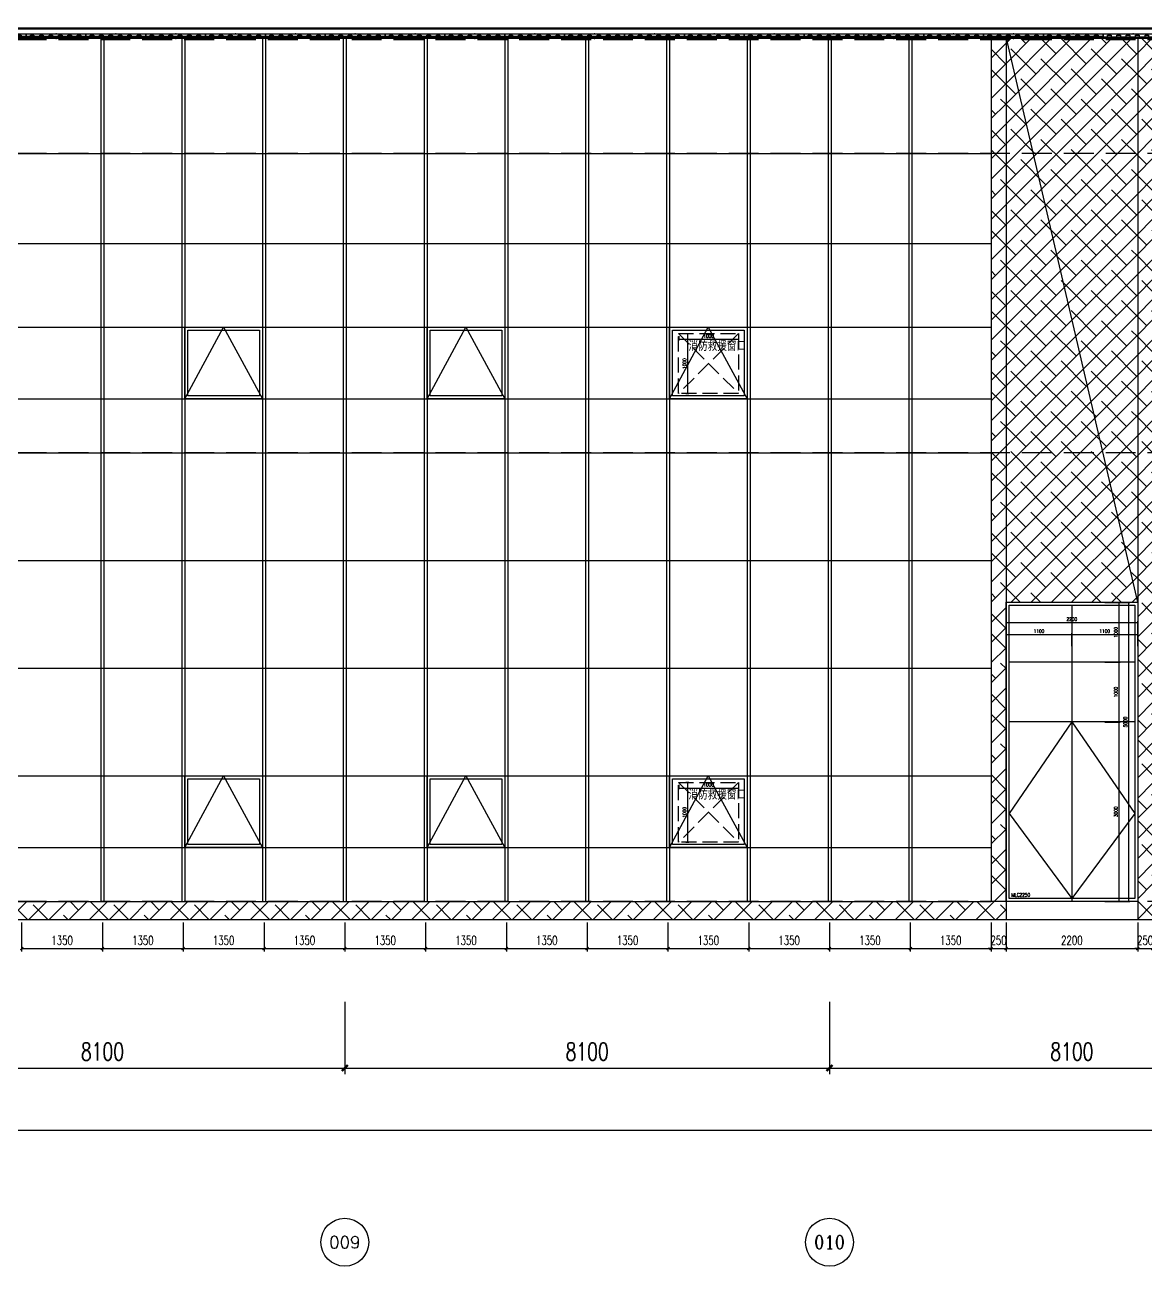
# Model space of a CAD drawing. Extents: x -2377130 to 293730, y -2 to 754590.
# Drawn here: x -2065404 to -2046682, y 511142 to 531890 of the extents above; entities that cross this region are included whole.
import ezdxf
from ezdxf.enums import TextEntityAlignment as Align

# ---------------------------------------------------------------- set-up
doc = ezdxf.new("R2010")
doc.units = 0
doc.header["$LTSCALE"] = 1000
doc.header["$MEASUREMENT"] = 0
for name, pattern in [('__DASH', [0.35, 0.25, -0.1]), ('DASH', [0.35, 0.25, -0.1]), ('DOTE', [2.42, 2, -0.2, 0.02, -0.2])]:
    doc.linetypes.add(name, pattern=pattern)
doc.layers.get('Defpoints').update_dxf_attribs({"color": 210})
for name, color, linetype in [('A-AXIS-D', 1, 'Continuous'), ('A-AXIS-DOTE', 14, 'DOTE'), ('A-AXIS-DP', 126, 'Continuous'), ('A-HATCH-2', 251, 'Continuous'), ('A-LIN-V', 9, 'Continuous'), ('A-SFCE', 30, 'Continuous'), ('A-WINDOW', 140, 'Continuous'), ('A-门窗表显示尺寸', 160, 'Continuous'), ('AS-WALL', 40, 'Continuous'), ('DIM-照明', 3, 'Continuous'), ('EQUIP-照明', 3, 'Continuous'), ('PUB_DIM', 3, 'Continuous'), ('PUB_TEXT', 7, 'Continuous'), ('建-文字', 7, 'Continuous')]:
    doc.layers.add(name, color=color, linetype=linetype)
doc.layers.add('A-WALL-HATCH', color=8, linetype='Continuous', lineweight=13)
doc.styles.add('_TCH_AXIS', font='COMPLEX', dxfattribs={"bigfont": 'GBCBIG'})
doc.styles.add('_TCH_DIM_T3', font='SIMPLEX', dxfattribs={"width": 0.705882, "bigfont": 'GBCBIG'})
doc.styles.add('_TEL_DIM', font='SIMPLEX', dxfattribs={"width": 0.8, "height": 3.5, "bigfont": 'HZTXT'})
doc.styles.add('A-DIM_T3', font='SIMPLEX', dxfattribs={"width": 0.705882, "bigfont": 'GBCBIG'})
doc.styles.add('A-STANDARD', font='SIMPLEX', dxfattribs={"bigfont": 'GBCBIG'})
doc.dimstyles.new('_TCH_ARCH&&100', dxfattribs={"dimtxt": 297.5, "dimasz": 100, "dimexe": 100, "dimexo": 100, "dimgap": 126.25, "dimtad": 1, "dimdec": 0, "dimzin": 0, "dimdsep": 46, "dimtxsty": '_TCH_DIM_T3', "dimblk": 'ARCHTICK', "dimcen": 0.09, "dimclrt": 7, "dimazin": 2, "dimtfac": 1, "dimtdec": 0, "dimtix": 1, "dimtmove": 2, "dimatfit": 3, "dimfxl": 0, "dimtolj": 1, "dimtzin": 0, "dimarcsym": 0})
doc.dimstyles.new('_TCH_ARCH&&20', dxfattribs={"dimtxt": 59.5, "dimasz": 20, "dimexe": 20, "dimexo": 20, "dimgap": 25.25, "dimtad": 1, "dimdec": 0, "dimzin": 0, "dimdsep": 46, "dimtxsty": '_TCH_DIM_T3', "dimblk": 'ARCHTICK', "dimcen": 0.09, "dimclrt": 7, "dimazin": 2, "dimtfac": 1, "dimtdec": 0, "dimtix": 1, "dimtmove": 2, "dimatfit": 3, "dimfxl": 0, "dimtolj": 1, "dimtzin": 0, "dimarcsym": 0})
doc.dimstyles.new('_TCH_ARCH&&50', dxfattribs={"dimtxt": 148.75, "dimasz": 50, "dimexe": 50, "dimexo": 50, "dimgap": 63.125, "dimtad": 1, "dimdec": 0, "dimzin": 0, "dimdsep": 46, "dimtxsty": '_TCH_DIM_T3', "dimblk": 'ARCHTICK', "dimcen": 0.09, "dimclrt": 7, "dimazin": 2, "dimtfac": 1, "dimtdec": 0, "dimtix": 1, "dimtmove": 2, "dimatfit": 3, "dimfxl": 0, "dimtolj": 1, "dimtzin": 0, "dimarcsym": 0})
doc.dimstyles.new('A-DIM&&20', dxfattribs={"dimtxt": 59.5, "dimasz": 20, "dimexe": 20, "dimexo": 20, "dimgap": 25.25, "dimtad": 1, "dimdec": 0, "dimzin": 0, "dimdsep": 46, "dimtxsty": 'A-DIM_T3', "dimblk": 'ARCHTICK', "dimcen": 0.09, "dimclrt": 7, "dimazin": 2, "dimtfac": 1, "dimtdec": 0, "dimtix": 1, "dimtmove": 2, "dimatfit": 3, "dimfxl": 0, "dimtolj": 1, "dimtzin": 0, "dimarcsym": 0})
pattern_1 = [(45, (0, 0), (-168.379802, 168.379802), []), (135, (0, 0), (-505.139407, 168.379802), [595.3125, -357.1875])]

# ---------------------------------------------------------------- blocks, each defined once
blk = doc.blocks.new('_ArchTick')
at = {"color": 0, "linetype": 'ByBlock', "const_width": 0.4}
blk.add_lwpolyline([(-0.5, -0.5), (0.5, 0.5)], dxfattribs=at)
blk = doc.blocks.new('*D612')
at = {"layer": 'A-门窗表显示尺寸', "color": 0, "lineweight": -2}
for p, q in [((-1984277, 521703), (-1984277, 521921)), ((-1984277, 521901), (-1982077, 521901)), ((-1982077, 521703), (-1982077, 521921))]:
    blk.add_line(p, q, dxfattribs=at)
at = {"layer": 'Defpoints', "color": 0}
for p in [(-1982077, 521901), (-1984277, 521683), (-1982077, 521683)]:
    blk.add_point(p, dxfattribs=at)
at = {"layer": 'A-门窗表显示尺寸', "color": 0, "lineweight": -2, "xscale": 20, "yscale": 20, "zscale": 20, "rotation": 180}
blk.add_blockref('_ArchTick', (-1984277, 521901), dxfattribs=at)
at = {"layer": 'A-门窗表显示尺寸', "color": 0, "lineweight": -2, "xscale": 20, "yscale": 20, "zscale": 20}
blk.add_blockref('_ArchTick', (-1982077, 521901), dxfattribs=at)
at = {"layer": 'A-门窗表显示尺寸', "color": 7, "insert": (-1983177, 521956), "char_height": 59.5, "attachment_point": 5, "style": 'A-DIM_T3'}
blk.add_mtext('\\A1;2200', dxfattribs=at)
blk = doc.blocks.new('*D613')
at = {"layer": 'A-门窗表显示尺寸', "color": 0, "lineweight": -2}
for p, q in [((-1982468, 522237), (-1982207, 522237)), ((-1982227, 517237), (-1982227, 522237)), ((-1982468, 517237), (-1982207, 517237))]:
    blk.add_line(p, q, dxfattribs=at)
at = {"layer": 'Defpoints', "color": 0}
for p in [(-1982488, 522237), (-1982227, 522237), (-1982488, 517237)]:
    blk.add_point(p, dxfattribs=at)
at = {"layer": 'A-门窗表显示尺寸', "color": 0, "lineweight": -2, "xscale": 20, "yscale": 20, "zscale": 20}
for p, rotation in [((-1982227, 522237), 90), ((-1982227, 517237), 270)]:
    blk.add_blockref('_ArchTick', p, dxfattribs=dict(at, rotation=rotation))
at = {"layer": 'A-门窗表显示尺寸', "color": 7, "insert": (-1982282, 520237), "char_height": 59.5, "attachment_point": 5, "rotation": 90, "style": 'A-DIM_T3'}
blk.add_mtext('\\A1;5000', dxfattribs=at)
blk = doc.blocks.new('*D614')
at = {"layer": 'A-门窗表显示尺寸', "color": 0, "lineweight": -2}
for p, q in [((-1982628, 522237), (-1982367, 522237)), ((-1982387, 521237), (-1982387, 522237)), ((-1982628, 521237), (-1982367, 521237))]:
    blk.add_line(p, q, dxfattribs=at)
at = {"layer": 'Defpoints', "color": 0}
for p in [(-1982648, 522237), (-1982387, 522237), (-1982648, 521237)]:
    blk.add_point(p, dxfattribs=at)
at = {"layer": 'A-门窗表显示尺寸', "color": 0, "lineweight": -2, "xscale": 20, "yscale": 20, "zscale": 20}
for p, rotation in [((-1982387, 522237), 90), ((-1982387, 521237), 270)]:
    blk.add_blockref('_ArchTick', p, dxfattribs=dict(at, rotation=rotation))
at = {"layer": 'A-门窗表显示尺寸', "color": 7, "insert": (-1982442, 521737), "char_height": 59.5, "attachment_point": 5, "rotation": 90, "style": 'A-DIM_T3'}
blk.add_mtext('\\A1;1000', dxfattribs=at)
blk = doc.blocks.new('*D615')
at = {"layer": 'A-门窗表显示尺寸', "color": 0, "lineweight": -2}
for p, q in [((-1982628, 521237), (-1982367, 521237)), ((-1982387, 520237), (-1982387, 521237)), ((-1982628, 520237), (-1982367, 520237))]:
    blk.add_line(p, q, dxfattribs=at)
at = {"layer": 'Defpoints', "color": 0}
for p in [(-1982648, 521237), (-1982387, 521237), (-1982648, 520237)]:
    blk.add_point(p, dxfattribs=at)
at = {"layer": 'A-门窗表显示尺寸', "color": 0, "lineweight": -2, "xscale": 20, "yscale": 20, "zscale": 20}
for p, rotation in [((-1982387, 521237), 90), ((-1982387, 520237), 270)]:
    blk.add_blockref('_ArchTick', p, dxfattribs=dict(at, rotation=rotation))
at = {"layer": 'A-门窗表显示尺寸', "color": 7, "insert": (-1982442, 520737), "char_height": 59.5, "attachment_point": 5, "rotation": 90, "style": 'A-DIM_T3'}
blk.add_mtext('\\A1;1000', dxfattribs=at)
blk = doc.blocks.new('*D616')
at = {"layer": 'A-门窗表显示尺寸', "color": 0, "lineweight": -2}
for p, q in [((-1982628, 520237), (-1982367, 520237)), ((-1982387, 517237), (-1982387, 520237)), ((-1982628, 517237), (-1982367, 517237))]:
    blk.add_line(p, q, dxfattribs=at)
at = {"layer": 'Defpoints', "color": 0}
for p in [(-1982648, 520237), (-1982387, 520237), (-1982648, 517237)]:
    blk.add_point(p, dxfattribs=at)
at = {"layer": 'A-门窗表显示尺寸', "color": 0, "lineweight": -2, "xscale": 20, "yscale": 20, "zscale": 20}
for p, rotation in [((-1982387, 520237), 90), ((-1982387, 517237), 270)]:
    blk.add_blockref('_ArchTick', p, dxfattribs=dict(at, rotation=rotation))
at = {"layer": 'A-门窗表显示尺寸', "color": 7, "insert": (-1982442, 518737), "char_height": 59.5, "attachment_point": 5, "rotation": 90, "style": 'A-DIM_T3'}
blk.add_mtext('\\A1;3000', dxfattribs=at)
blk = doc.blocks.new('*D617')
at = {"layer": 'A-门窗表显示尺寸', "color": 0, "lineweight": -2}
for p, q in [((-1983177, 521503), (-1983177, 521720)), ((-1983177, 521700), (-1982077, 521700)), ((-1982077, 521503), (-1982077, 521720))]:
    blk.add_line(p, q, dxfattribs=at)
at = {"layer": 'Defpoints', "color": 0}
for p in [(-1982077, 521700), (-1983177, 521483), (-1982077, 521483)]:
    blk.add_point(p, dxfattribs=at)
at = {"layer": 'A-门窗表显示尺寸', "color": 0, "lineweight": -2, "xscale": 20, "yscale": 20, "zscale": 20, "rotation": 180}
blk.add_blockref('_ArchTick', (-1983177, 521700), dxfattribs=at)
at = {"layer": 'A-门窗表显示尺寸', "color": 0, "lineweight": -2, "xscale": 20, "yscale": 20, "zscale": 20}
blk.add_blockref('_ArchTick', (-1982077, 521700), dxfattribs=at)
at = {"layer": 'A-门窗表显示尺寸', "color": 7, "insert": (-1982627, 521755), "char_height": 59.5, "attachment_point": 5, "style": 'A-DIM_T3'}
blk.add_mtext('\\A1;1100', dxfattribs=at)
blk = doc.blocks.new('*D611')
at = {"layer": 'A-门窗表显示尺寸', "color": 0, "lineweight": -2}
for p, q in [((-1984277, 521503), (-1984277, 521720)), ((-1984277, 521700), (-1983177, 521700)), ((-1983177, 521503), (-1983177, 521720))]:
    blk.add_line(p, q, dxfattribs=at)
at = {"layer": 'Defpoints', "color": 0}
for p in [(-1983177, 521700), (-1984277, 521483), (-1983177, 521483)]:
    blk.add_point(p, dxfattribs=at)
at = {"layer": 'A-门窗表显示尺寸', "color": 0, "lineweight": -2, "xscale": 20, "yscale": 20, "zscale": 20, "rotation": 180}
blk.add_blockref('_ArchTick', (-1984277, 521700), dxfattribs=at)
at = {"layer": 'A-门窗表显示尺寸', "color": 0, "lineweight": -2, "xscale": 20, "yscale": 20, "zscale": 20}
blk.add_blockref('_ArchTick', (-1983177, 521700), dxfattribs=at)
at = {"layer": 'A-门窗表显示尺寸', "color": 7, "insert": (-1983727, 521755), "char_height": 59.5, "attachment_point": 5, "style": 'A-DIM_T3'}
blk.add_mtext('\\A1;1100', dxfattribs=at)
blk = doc.blocks.new('34543')
at = {"layer": 'A-WINDOW', "color": 8}
for p, q in [((-2029402, 531687), (-2029402, 517237)), ((-2029352, 531687), (-2029352, 517237))]:
    blk.add_line(p, q, dxfattribs=at)
blk = doc.blocks.new('w42343')
at = {"layer": 'A-WINDOW', "color": 8}
blk.add_lwpolyline([(-2124382, 518137), (-2123732, 519337), (-2123082, 518137)], dxfattribs=at)
for points in [[(-2124382, 519337), (-2123082, 519337), (-2123082, 518137), (-2124382, 518137)], [(-2124332, 519287), (-2123132, 519287), (-2123132, 518187), (-2124332, 518187)]]:
    blk.add_lwpolyline(points, close=True, dxfattribs=at)
blk = doc.blocks.new('*D596')
at = {"layer": 'Defpoints', "color": 0}
for p in [(74222, -10680), (75222, -10680), (75222, -10754)]:
    blk.add_point(p, dxfattribs=at)
at = {"layer": 'PUB_DIM', "color": 0, "lineweight": -2}
for p, q in [((74222, -10700), (74222, -10774)), ((74222, -10754), (75222, -10754)), ((75222, -10700), (75222, -10774))]:
    blk.add_line(p, q, dxfattribs=at)
at = {"layer": 'PUB_DIM', "color": 0, "lineweight": -2, "xscale": 20, "yscale": 20, "zscale": 20, "rotation": 180}
blk.add_blockref('_ArchTick', (74222, -10754), dxfattribs=at)
at = {"layer": 'PUB_DIM', "color": 0, "lineweight": -2, "xscale": 20, "yscale": 20, "zscale": 20}
blk.add_blockref('_ArchTick', (75222, -10754), dxfattribs=at)
at = {"layer": 'PUB_DIM', "color": 7, "insert": (74722, -10699), "char_height": 59.5, "attachment_point": 5, "style": '_TCH_DIM_T3'}
blk.add_mtext('\\A1;1000', dxfattribs=at)
blk = doc.blocks.new('*D597')
at = {"layer": 'Defpoints', "color": 0}
for p in [(74323, -10659), (74374, -10659), (74323, -11659)]:
    blk.add_point(p, dxfattribs=at)
at = {"layer": 'PUB_DIM', "color": 0, "lineweight": -2}
for p, q in [((74343, -10659), (74394, -10659)), ((74374, -11659), (74374, -10659)), ((74343, -11659), (74394, -11659))]:
    blk.add_line(p, q, dxfattribs=at)
at = {"layer": 'PUB_DIM', "color": 0, "lineweight": -2, "xscale": 20, "yscale": 20, "zscale": 20}
for p, rotation in [((74374, -10659), 90), ((74374, -11659), 270)]:
    blk.add_blockref('_ArchTick', p, dxfattribs=dict(at, rotation=rotation))
at = {"layer": 'PUB_DIM', "color": 7, "insert": (74319, -11159), "char_height": 59.5, "attachment_point": 5, "rotation": 90, "style": '_TCH_DIM_T3'}
blk.add_mtext('\\A1;1000', dxfattribs=at)
blk = doc.blocks.new('*D586')
at = {"layer": 'A-AXIS-DP', "color": 0, "lineweight": -2}
for p, q in [((-2046807, 516887), (-2046807, 516400)), ((-2046557, 516887), (-2046557, 516400)), ((-2046807, 516450), (-2046857, 516450)), ((-2046807, 516450), (-2046557, 516450)), ((-2046557, 516450), (-2046507, 516450))]:
    blk.add_line(p, q, dxfattribs=at)
at = {"layer": 'Defpoints', "color": 0}
for p in [(-2046807, 516937), (-2046557, 516937), (-2046557, 516450)]:
    blk.add_point(p, dxfattribs=at)
at = {"layer": 'A-AXIS-DP', "color": 0, "lineweight": -2, "xscale": 50, "yscale": 50, "zscale": 50}
blk.add_blockref('_ArchTick', (-2046807, 516450), dxfattribs=at)
at = {"layer": 'A-AXIS-DP', "color": 0, "lineweight": -2, "xscale": 50, "yscale": 50, "zscale": 50, "rotation": 180}
blk.add_blockref('_ArchTick', (-2046557, 516450), dxfattribs=at)
at = {"layer": 'A-AXIS-DP', "color": 7, "insert": (-2046682, 516587), "char_height": 148.8, "attachment_point": 5, "style": '_TCH_DIM_T3'}
blk.add_mtext('\\A1;250', dxfattribs=at)
blk = doc.blocks.new('*D585')
at = {"layer": 'A-AXIS-DP', "color": 0, "lineweight": -2}
for p, q in [((-2049007, 516887), (-2049007, 516400)), ((-2046807, 516887), (-2046807, 516400)), ((-2049007, 516450), (-2046807, 516450))]:
    blk.add_line(p, q, dxfattribs=at)
at = {"layer": 'Defpoints', "color": 0}
for p in [(-2049007, 516937), (-2046807, 516937), (-2046807, 516450)]:
    blk.add_point(p, dxfattribs=at)
at = {"layer": 'A-AXIS-DP', "color": 0, "lineweight": -2, "xscale": 50, "yscale": 50, "zscale": 50, "rotation": 180}
blk.add_blockref('_ArchTick', (-2049007, 516450), dxfattribs=at)
at = {"layer": 'A-AXIS-DP', "color": 0, "lineweight": -2, "xscale": 50, "yscale": 50, "zscale": 50}
blk.add_blockref('_ArchTick', (-2046807, 516450), dxfattribs=at)
at = {"layer": 'A-AXIS-DP', "color": 7, "insert": (-2047907, 516587), "char_height": 148.8, "attachment_point": 5, "style": '_TCH_DIM_T3'}
blk.add_mtext('\\A1;2200', dxfattribs=at)
blk = doc.blocks.new('*D584')
at = {"layer": 'A-AXIS-DP', "color": 0, "lineweight": -2}
for p, q in [((-2049257, 516887), (-2049257, 516400)), ((-2049007, 516887), (-2049007, 516400)), ((-2049257, 516450), (-2049307, 516450)), ((-2049257, 516450), (-2049007, 516450)), ((-2049007, 516450), (-2048957, 516450))]:
    blk.add_line(p, q, dxfattribs=at)
at = {"layer": 'Defpoints', "color": 0}
for p in [(-2049257, 516937), (-2049007, 516937), (-2049007, 516450)]:
    blk.add_point(p, dxfattribs=at)
at = {"layer": 'A-AXIS-DP', "color": 0, "lineweight": -2, "xscale": 50, "yscale": 50, "zscale": 50}
blk.add_blockref('_ArchTick', (-2049257, 516450), dxfattribs=at)
at = {"layer": 'A-AXIS-DP', "color": 0, "lineweight": -2, "xscale": 50, "yscale": 50, "zscale": 50, "rotation": 180}
blk.add_blockref('_ArchTick', (-2049007, 516450), dxfattribs=at)
at = {"layer": 'A-AXIS-DP', "color": 7, "insert": (-2049132, 516587), "char_height": 148.8, "attachment_point": 5, "style": '_TCH_DIM_T3'}
blk.add_mtext('\\A1;250', dxfattribs=at)
blk = doc.blocks.new('*D583')
at = {"layer": 'A-AXIS-DP', "color": 0, "lineweight": -2}
for p, q in [((-2050607, 516887), (-2050607, 516400)), ((-2049257, 516887), (-2049257, 516400)), ((-2050607, 516450), (-2049257, 516450))]:
    blk.add_line(p, q, dxfattribs=at)
at = {"layer": 'Defpoints', "color": 0}
for p in [(-2050607, 516937), (-2049257, 516937), (-2049257, 516450)]:
    blk.add_point(p, dxfattribs=at)
at = {"layer": 'A-AXIS-DP', "color": 0, "lineweight": -2, "xscale": 50, "yscale": 50, "zscale": 50, "rotation": 180}
blk.add_blockref('_ArchTick', (-2050607, 516450), dxfattribs=at)
at = {"layer": 'A-AXIS-DP', "color": 0, "lineweight": -2, "xscale": 50, "yscale": 50, "zscale": 50}
blk.add_blockref('_ArchTick', (-2049257, 516450), dxfattribs=at)
at = {"layer": 'A-AXIS-DP', "color": 7, "insert": (-2049932, 516587), "char_height": 148.8, "attachment_point": 5, "style": '_TCH_DIM_T3'}
blk.add_mtext('\\A1;1350', dxfattribs=at)
blk = doc.blocks.new('*D582')
at = {"layer": 'A-AXIS-DP', "color": 0, "lineweight": -2}
for p, q in [((-2051957, 516887), (-2051957, 516400)), ((-2050607, 516887), (-2050607, 516400)), ((-2051957, 516450), (-2050607, 516450))]:
    blk.add_line(p, q, dxfattribs=at)
at = {"layer": 'Defpoints', "color": 0}
for p in [(-2051957, 516937), (-2050607, 516937), (-2050607, 516450)]:
    blk.add_point(p, dxfattribs=at)
at = {"layer": 'A-AXIS-DP', "color": 0, "lineweight": -2, "xscale": 50, "yscale": 50, "zscale": 50, "rotation": 180}
blk.add_blockref('_ArchTick', (-2051957, 516450), dxfattribs=at)
at = {"layer": 'A-AXIS-DP', "color": 0, "lineweight": -2, "xscale": 50, "yscale": 50, "zscale": 50}
blk.add_blockref('_ArchTick', (-2050607, 516450), dxfattribs=at)
at = {"layer": 'A-AXIS-DP', "color": 7, "insert": (-2051282, 516587), "char_height": 148.8, "attachment_point": 5, "style": '_TCH_DIM_T3'}
blk.add_mtext('\\A1;1350', dxfattribs=at)
blk = doc.blocks.new('*D581')
at = {"layer": 'A-AXIS-DP', "color": 0, "lineweight": -2}
for p, q in [((-2053307, 516887), (-2053307, 516400)), ((-2051957, 516887), (-2051957, 516400)), ((-2053307, 516450), (-2051957, 516450))]:
    blk.add_line(p, q, dxfattribs=at)
at = {"layer": 'Defpoints', "color": 0}
for p in [(-2053307, 516937), (-2051957, 516937), (-2051957, 516450)]:
    blk.add_point(p, dxfattribs=at)
at = {"layer": 'A-AXIS-DP', "color": 0, "lineweight": -2, "xscale": 50, "yscale": 50, "zscale": 50, "rotation": 180}
blk.add_blockref('_ArchTick', (-2053307, 516450), dxfattribs=at)
at = {"layer": 'A-AXIS-DP', "color": 0, "lineweight": -2, "xscale": 50, "yscale": 50, "zscale": 50}
blk.add_blockref('_ArchTick', (-2051957, 516450), dxfattribs=at)
at = {"layer": 'A-AXIS-DP', "color": 7, "insert": (-2052632, 516587), "char_height": 148.8, "attachment_point": 5, "style": '_TCH_DIM_T3'}
blk.add_mtext('\\A1;1350', dxfattribs=at)
blk = doc.blocks.new('*D580')
at = {"layer": 'A-AXIS-DP', "color": 0, "lineweight": -2}
for p, q in [((-2054657, 516887), (-2054657, 516400)), ((-2053307, 516887), (-2053307, 516400)), ((-2054657, 516450), (-2053307, 516450))]:
    blk.add_line(p, q, dxfattribs=at)
at = {"layer": 'Defpoints', "color": 0}
for p in [(-2054657, 516937), (-2053307, 516937), (-2053307, 516450)]:
    blk.add_point(p, dxfattribs=at)
at = {"layer": 'A-AXIS-DP', "color": 0, "lineweight": -2, "xscale": 50, "yscale": 50, "zscale": 50, "rotation": 180}
blk.add_blockref('_ArchTick', (-2054657, 516450), dxfattribs=at)
at = {"layer": 'A-AXIS-DP', "color": 0, "lineweight": -2, "xscale": 50, "yscale": 50, "zscale": 50}
blk.add_blockref('_ArchTick', (-2053307, 516450), dxfattribs=at)
at = {"layer": 'A-AXIS-DP', "color": 7, "insert": (-2053982, 516587), "char_height": 148.8, "attachment_point": 5, "style": '_TCH_DIM_T3'}
blk.add_mtext('\\A1;1350', dxfattribs=at)
blk = doc.blocks.new('*D579')
at = {"layer": 'A-AXIS-DP', "color": 0, "lineweight": -2}
for p, q in [((-2056007, 516887), (-2056007, 516400)), ((-2054657, 516887), (-2054657, 516400)), ((-2056007, 516450), (-2054657, 516450))]:
    blk.add_line(p, q, dxfattribs=at)
at = {"layer": 'Defpoints', "color": 0}
for p in [(-2056007, 516937), (-2054657, 516937), (-2054657, 516450)]:
    blk.add_point(p, dxfattribs=at)
at = {"layer": 'A-AXIS-DP', "color": 0, "lineweight": -2, "xscale": 50, "yscale": 50, "zscale": 50, "rotation": 180}
blk.add_blockref('_ArchTick', (-2056007, 516450), dxfattribs=at)
at = {"layer": 'A-AXIS-DP', "color": 0, "lineweight": -2, "xscale": 50, "yscale": 50, "zscale": 50}
blk.add_blockref('_ArchTick', (-2054657, 516450), dxfattribs=at)
at = {"layer": 'A-AXIS-DP', "color": 7, "insert": (-2055332, 516587), "char_height": 148.8, "attachment_point": 5, "style": '_TCH_DIM_T3'}
blk.add_mtext('\\A1;1350', dxfattribs=at)
blk = doc.blocks.new('*D578')
at = {"layer": 'A-AXIS-DP', "color": 0, "lineweight": -2}
for p, q in [((-2057357, 516887), (-2057357, 516400)), ((-2056007, 516887), (-2056007, 516400)), ((-2057357, 516450), (-2056007, 516450))]:
    blk.add_line(p, q, dxfattribs=at)
at = {"layer": 'Defpoints', "color": 0}
for p in [(-2057357, 516937), (-2056007, 516937), (-2056007, 516450)]:
    blk.add_point(p, dxfattribs=at)
at = {"layer": 'A-AXIS-DP', "color": 0, "lineweight": -2, "xscale": 50, "yscale": 50, "zscale": 50, "rotation": 180}
blk.add_blockref('_ArchTick', (-2057357, 516450), dxfattribs=at)
at = {"layer": 'A-AXIS-DP', "color": 0, "lineweight": -2, "xscale": 50, "yscale": 50, "zscale": 50}
blk.add_blockref('_ArchTick', (-2056007, 516450), dxfattribs=at)
at = {"layer": 'A-AXIS-DP', "color": 7, "insert": (-2056682, 516587), "char_height": 148.8, "attachment_point": 5, "style": '_TCH_DIM_T3'}
blk.add_mtext('\\A1;1350', dxfattribs=at)
blk = doc.blocks.new('*D577')
at = {"layer": 'A-AXIS-DP', "color": 0, "lineweight": -2}
for p, q in [((-2058707, 516887), (-2058707, 516400)), ((-2057357, 516887), (-2057357, 516400)), ((-2058707, 516450), (-2057357, 516450))]:
    blk.add_line(p, q, dxfattribs=at)
at = {"layer": 'Defpoints', "color": 0}
for p in [(-2058707, 516937), (-2057357, 516937), (-2057357, 516450)]:
    blk.add_point(p, dxfattribs=at)
at = {"layer": 'A-AXIS-DP', "color": 0, "lineweight": -2, "xscale": 50, "yscale": 50, "zscale": 50, "rotation": 180}
blk.add_blockref('_ArchTick', (-2058707, 516450), dxfattribs=at)
at = {"layer": 'A-AXIS-DP', "color": 0, "lineweight": -2, "xscale": 50, "yscale": 50, "zscale": 50}
blk.add_blockref('_ArchTick', (-2057357, 516450), dxfattribs=at)
at = {"layer": 'A-AXIS-DP', "color": 7, "insert": (-2058032, 516587), "char_height": 148.8, "attachment_point": 5, "style": '_TCH_DIM_T3'}
blk.add_mtext('\\A1;1350', dxfattribs=at)
blk = doc.blocks.new('*D576')
at = {"layer": 'A-AXIS-DP', "color": 0, "lineweight": -2}
for p, q in [((-2060057, 516887), (-2060057, 516400)), ((-2058707, 516887), (-2058707, 516400)), ((-2060057, 516450), (-2058707, 516450))]:
    blk.add_line(p, q, dxfattribs=at)
at = {"layer": 'Defpoints', "color": 0}
for p in [(-2060057, 516937), (-2058707, 516937), (-2058707, 516450)]:
    blk.add_point(p, dxfattribs=at)
at = {"layer": 'A-AXIS-DP', "color": 0, "lineweight": -2, "xscale": 50, "yscale": 50, "zscale": 50, "rotation": 180}
blk.add_blockref('_ArchTick', (-2060057, 516450), dxfattribs=at)
at = {"layer": 'A-AXIS-DP', "color": 0, "lineweight": -2, "xscale": 50, "yscale": 50, "zscale": 50}
blk.add_blockref('_ArchTick', (-2058707, 516450), dxfattribs=at)
at = {"layer": 'A-AXIS-DP', "color": 7, "insert": (-2059382, 516587), "char_height": 148.8, "attachment_point": 5, "style": '_TCH_DIM_T3'}
blk.add_mtext('\\A1;1350', dxfattribs=at)
blk = doc.blocks.new('*D575')
at = {"layer": 'A-AXIS-DP', "color": 0, "lineweight": -2}
for p, q in [((-2061407, 516887), (-2061407, 516400)), ((-2060057, 516887), (-2060057, 516400)), ((-2061407, 516450), (-2060057, 516450))]:
    blk.add_line(p, q, dxfattribs=at)
at = {"layer": 'Defpoints', "color": 0}
for p in [(-2061407, 516937), (-2060057, 516937), (-2060057, 516450)]:
    blk.add_point(p, dxfattribs=at)
at = {"layer": 'A-AXIS-DP', "color": 0, "lineweight": -2, "xscale": 50, "yscale": 50, "zscale": 50, "rotation": 180}
blk.add_blockref('_ArchTick', (-2061407, 516450), dxfattribs=at)
at = {"layer": 'A-AXIS-DP', "color": 0, "lineweight": -2, "xscale": 50, "yscale": 50, "zscale": 50}
blk.add_blockref('_ArchTick', (-2060057, 516450), dxfattribs=at)
at = {"layer": 'A-AXIS-DP', "color": 7, "insert": (-2060732, 516587), "char_height": 148.8, "attachment_point": 5, "style": '_TCH_DIM_T3'}
blk.add_mtext('\\A1;1350', dxfattribs=at)
blk = doc.blocks.new('*D574')
at = {"layer": 'A-AXIS-DP', "color": 0, "lineweight": -2}
for p, q in [((-2062757, 516887), (-2062757, 516400)), ((-2061407, 516887), (-2061407, 516400)), ((-2062757, 516450), (-2061407, 516450))]:
    blk.add_line(p, q, dxfattribs=at)
at = {"layer": 'Defpoints', "color": 0}
for p in [(-2062757, 516937), (-2061407, 516937), (-2061407, 516450)]:
    blk.add_point(p, dxfattribs=at)
at = {"layer": 'A-AXIS-DP', "color": 0, "lineweight": -2, "xscale": 50, "yscale": 50, "zscale": 50, "rotation": 180}
blk.add_blockref('_ArchTick', (-2062757, 516450), dxfattribs=at)
at = {"layer": 'A-AXIS-DP', "color": 0, "lineweight": -2, "xscale": 50, "yscale": 50, "zscale": 50}
blk.add_blockref('_ArchTick', (-2061407, 516450), dxfattribs=at)
at = {"layer": 'A-AXIS-DP', "color": 7, "insert": (-2062082, 516587), "char_height": 148.8, "attachment_point": 5, "style": '_TCH_DIM_T3'}
blk.add_mtext('\\A1;1350', dxfattribs=at)
blk = doc.blocks.new('*D573')
at = {"layer": 'A-AXIS-DP', "color": 0, "lineweight": -2}
for p, q in [((-2064107, 516887), (-2064107, 516400)), ((-2062757, 516887), (-2062757, 516400)), ((-2064107, 516450), (-2062757, 516450))]:
    blk.add_line(p, q, dxfattribs=at)
at = {"layer": 'Defpoints', "color": 0}
for p in [(-2064107, 516937), (-2062757, 516937), (-2062757, 516450)]:
    blk.add_point(p, dxfattribs=at)
at = {"layer": 'A-AXIS-DP', "color": 0, "lineweight": -2, "xscale": 50, "yscale": 50, "zscale": 50, "rotation": 180}
blk.add_blockref('_ArchTick', (-2064107, 516450), dxfattribs=at)
at = {"layer": 'A-AXIS-DP', "color": 0, "lineweight": -2, "xscale": 50, "yscale": 50, "zscale": 50}
blk.add_blockref('_ArchTick', (-2062757, 516450), dxfattribs=at)
at = {"layer": 'A-AXIS-DP', "color": 7, "insert": (-2063432, 516587), "char_height": 148.8, "attachment_point": 5, "style": '_TCH_DIM_T3'}
blk.add_mtext('\\A1;1350', dxfattribs=at)
blk = doc.blocks.new('*D572')
at = {"layer": 'A-AXIS-DP', "color": 0, "lineweight": -2}
for p, q in [((-2065457, 516887), (-2065457, 516400)), ((-2064107, 516887), (-2064107, 516400)), ((-2065457, 516450), (-2064107, 516450))]:
    blk.add_line(p, q, dxfattribs=at)
at = {"layer": 'Defpoints', "color": 0}
for p in [(-2065457, 516937), (-2064107, 516937), (-2064107, 516450)]:
    blk.add_point(p, dxfattribs=at)
at = {"layer": 'A-AXIS-DP', "color": 0, "lineweight": -2, "xscale": 50, "yscale": 50, "zscale": 50, "rotation": 180}
blk.add_blockref('_ArchTick', (-2065457, 516450), dxfattribs=at)
at = {"layer": 'A-AXIS-DP', "color": 0, "lineweight": -2, "xscale": 50, "yscale": 50, "zscale": 50}
blk.add_blockref('_ArchTick', (-2064107, 516450), dxfattribs=at)
at = {"layer": 'A-AXIS-DP', "color": 7, "insert": (-2064782, 516587), "char_height": 148.8, "attachment_point": 5, "style": '_TCH_DIM_T3'}
blk.add_mtext('\\A1;1350', dxfattribs=at)
blk = doc.blocks.new('*D459')
at = {"layer": 'A-AXIS-D', "color": 0, "lineweight": -2}
for p, q in [((-2068157, 515560), (-2068157, 514353)), ((-2060057, 515560), (-2060057, 514353)), ((-2068157, 514453), (-2060057, 514453))]:
    blk.add_line(p, q, dxfattribs=at)
at = {"layer": 'Defpoints', "color": 0}
for p in [(-2068157, 515660), (-2060057, 515660), (-2060057, 514453)]:
    blk.add_point(p, dxfattribs=at)
at = {"layer": 'A-AXIS-D', "color": 0, "lineweight": -2, "xscale": 100, "yscale": 100, "zscale": 100, "rotation": 180}
blk.add_blockref('_ArchTick', (-2068157, 514453), dxfattribs=at)
at = {"layer": 'A-AXIS-D', "color": 0, "lineweight": -2, "xscale": 100, "yscale": 100, "zscale": 100}
blk.add_blockref('_ArchTick', (-2060057, 514453), dxfattribs=at)
at = {"layer": 'A-AXIS-D', "color": 7, "insert": (-2064107, 514728), "char_height": 297.5, "attachment_point": 5, "style": '_TCH_DIM_T3'}
blk.add_mtext('\\A1;8100', dxfattribs=at)
blk = doc.blocks.new('*D458')
at = {"layer": 'A-AXIS-D', "color": 0, "lineweight": -2}
for p, q in [((-2060057, 515560), (-2060057, 514353)), ((-2051957, 515560), (-2051957, 514353)), ((-2060057, 514453), (-2051957, 514453))]:
    blk.add_line(p, q, dxfattribs=at)
at = {"layer": 'Defpoints', "color": 0}
for p in [(-2060057, 515660), (-2051957, 515660), (-2051957, 514453)]:
    blk.add_point(p, dxfattribs=at)
at = {"layer": 'A-AXIS-D', "color": 0, "lineweight": -2, "xscale": 100, "yscale": 100, "zscale": 100, "rotation": 180}
blk.add_blockref('_ArchTick', (-2060057, 514453), dxfattribs=at)
at = {"layer": 'A-AXIS-D', "color": 0, "lineweight": -2, "xscale": 100, "yscale": 100, "zscale": 100}
blk.add_blockref('_ArchTick', (-2051957, 514453), dxfattribs=at)
at = {"layer": 'A-AXIS-D', "color": 7, "insert": (-2056007, 514728), "char_height": 297.5, "attachment_point": 5, "style": '_TCH_DIM_T3'}
blk.add_mtext('\\A1;8100', dxfattribs=at)
blk = doc.blocks.new('*D457')
at = {"layer": 'A-AXIS-D', "color": 0, "lineweight": -2}
for p, q in [((-2051957, 515560), (-2051957, 514353)), ((-2043857, 515560), (-2043857, 514353)), ((-2051957, 514453), (-2043857, 514453))]:
    blk.add_line(p, q, dxfattribs=at)
at = {"layer": 'Defpoints', "color": 0}
for p in [(-2051957, 515660), (-2043857, 515660), (-2043857, 514453)]:
    blk.add_point(p, dxfattribs=at)
at = {"layer": 'A-AXIS-D', "color": 0, "lineweight": -2, "xscale": 100, "yscale": 100, "zscale": 100, "rotation": 180}
blk.add_blockref('_ArchTick', (-2051957, 514453), dxfattribs=at)
at = {"layer": 'A-AXIS-D', "color": 0, "lineweight": -2, "xscale": 100, "yscale": 100, "zscale": 100}
blk.add_blockref('_ArchTick', (-2043857, 514453), dxfattribs=at)
at = {"layer": 'A-AXIS-D', "color": 7, "insert": (-2047907, 514728), "char_height": 297.5, "attachment_point": 5, "style": '_TCH_DIM_T3'}
blk.add_mtext('\\A1;8100', dxfattribs=at)
blk = doc.blocks.new('*D414')
at = {"layer": 'A-AXIS-D', "color": 0, "lineweight": -2}
for p, q in [((-2126457, 515146), (-2126457, 513313)), ((-2035057, 515146), (-2035057, 513313)), ((-2126457, 513413), (-2035057, 513413))]:
    blk.add_line(p, q, dxfattribs=at)
at = {"layer": 'Defpoints', "color": 0}
for p in [(-2126457, 515246), (-2035057, 515246), (-2035057, 513413)]:
    blk.add_point(p, dxfattribs=at)
at = {"layer": 'A-AXIS-D', "color": 0, "lineweight": -2, "xscale": 100, "yscale": 100, "zscale": 100, "rotation": 180}
blk.add_blockref('_ArchTick', (-2126457, 513413), dxfattribs=at)
at = {"layer": 'A-AXIS-D', "color": 0, "lineweight": -2, "xscale": 100, "yscale": 100, "zscale": 100}
blk.add_blockref('_ArchTick', (-2035057, 513413), dxfattribs=at)
at = {"layer": 'A-AXIS-D', "color": 7, "insert": (-2080757, 513688), "char_height": 297.5, "attachment_point": 5, "style": '_TCH_DIM_T3'}
blk.add_mtext('\\A1;91400', dxfattribs=at)
blk = doc.blocks.new('12ZA')
at = {"color": 3}
for p, q in [((11454727, 202786), (11455727, 202786)), ((11454727, 202712), (11454727, 202786)), ((11454727, 202712), (11454727, 202737)), ((11455727, 202712), (11454727, 202712)), ((11454812, 202763), (11454871, 202763)), ((11454812, 202734), (11454812, 202763)), ((11454871, 202734), (11454812, 202734)), ((11454871, 202763), (11454871, 202734)), ((11454969, 202763), (11455028, 202763)), ((11454969, 202734), (11454969, 202763)), ((11455028, 202734), (11454969, 202734)), ((11455028, 202763), (11455028, 202734)), ((11455126, 202763), (11455185, 202763)), ((11455126, 202734), (11455126, 202763)), ((11455185, 202734), (11455126, 202734)), ((11455185, 202763), (11455185, 202734)), ((11455283, 202763), (11455342, 202763)), ((11455283, 202734), (11455283, 202763)), ((11455342, 202734), (11455283, 202734)), ((11455342, 202763), (11455342, 202734)), ((11455439, 202763), (11455499, 202763)), ((11455439, 202734), (11455439, 202763)), ((11455499, 202734), (11455439, 202734)), ((11455499, 202763), (11455499, 202734)), ((11455596, 202763), (11455656, 202763)), ((11455596, 202734), (11455596, 202763)), ((11455656, 202734), (11455596, 202734)), ((11455656, 202763), (11455656, 202734)), ((11455727, 202712), (11455727, 202786)), ((11455727, 202737), (11455727, 202712))]:
    blk.add_line(p, q, dxfattribs=at)
for p in [(11454727, 202749), (11454727, 202749), (11454727, 202749), (11455227, 202786), (11455227, 202786), (11455227, 202786), (11455227, 202712), (11455227, 202712), (11455227, 202712), (11455727, 202749), (11455727, 202749), (11455727, 202749), (11455727, 202749), (11455727, 202749)]:
    blk.add_point(p, dxfattribs=at)
at = {"color": 3, "style": '_TEL_DIM', "flags": 1}
for tag in ['REMARK', 'A']:
    blk.add_attdef(tag, text='', height=0.01, dxfattribs=at).set_placement((11455227, 202712), align=Align.MIDDLE_CENTER)
blk = doc.blocks.new('$equip_U$00000141(SEELE-PC)')
at = {"color": 8}
for p in [(-1, 0), (0, 0.074), (0, -0.074), (1, -0.024)]:
    blk.add_point(p, dxfattribs=at)
at = {"color": 8, "xscale": 0.002, "yscale": 0.002, "zscale": 0.002}
blk.add_blockref('12ZA', (-22910.454, -405.497), dxfattribs=at)
at = {"color": 7, "style": '_TEL_DIM', "flags": 1}
for tag in ['A', 'REMARK']:
    blk.add_attdef(tag, text='', height=0.00002, dxfattribs=at).set_placement((0, 0), align=Align.MIDDLE_CENTER)
blk = doc.blocks.new('$equip_U$00000080(LAPTOP-0UNQ9FSO)')
at = {"color": 4}
blk.add_blockref('$equip_U$00000141(SEELE-PC)', (1, 0.074), dxfattribs=at)
at = {"color": 7, "style": '_TEL_DIM', "flags": 1}
for tag in ['A', 'REMARK']:
    blk.add_attdef(tag, text='', height=0.00002, dxfattribs=at).set_placement((0, 0), align=Align.MIDDLE_CENTER)
blk = doc.blocks.new('2')
at = {"layer": 'A-WINDOW', "color": 8}
for p, q in [((-1983176.9, 522187.5), (-1983176.9, 517237.5)), ((-1982126.9, 521237.5), (-1984226.9, 521237.5)), ((-1982126.9, 520237.5), (-1984226.9, 520237.5))]:
    blk.add_line(p, q, dxfattribs=at)
for points in [[(-1984276.9, 522237.5), (-1982076.9, 522237.5), (-1982076.9, 517237.5), (-1984276.9, 517237.5)], [(-1984226.9, 522187.5), (-1982126.9, 522187.5), (-1982126.9, 517287.5), (-1984226.9, 517287.5)]]:
    blk.add_lwpolyline(points, close=True, dxfattribs=at)
for points in [[(-1983176.9, 520237.5), (-1984226.9, 518710), (-1983176.9, 517287.5)], [(-1983176.9, 520237.5), (-1982126.9, 518710), (-1983176.9, 517287.5)]]:
    blk.add_lwpolyline(points, dxfattribs=at)
at = {"layer": 'A-门窗表显示尺寸', "color": 8, "style": 'A-STANDARD', "width": 0.705882}
blk.add_text('MLC2250', height=59.5, dxfattribs=at).set_placement((-1984186.8, 517317.5))
at = {"layer": 'A-门窗表显示尺寸', "color": 8}
for p1, p2, distance, picture, middle in [((-1982647.7, 521237.5), (-1982647.7, 522237.5), -260.4, '*D614', (-1982442.3, 521737.5)), ((-1984276.9, 521683.4), (-1982076.9, 521683.4), 217.5, '*D612', (-1983176.9, 521955.9)), ((-1984276.9, 521482.5), (-1983176.9, 521482.5), 217.5, '*D611', (-1983726.9, 521755)), ((-1983176.9, 521482.5), (-1982076.9, 521482.5), 217.5, '*D617', (-1982626.9, 521755)), ((-1982647.7, 520237.5), (-1982647.7, 521237.5), -260.4, '*D615', (-1982442.3, 520737.5)), ((-1982647.7, 517237.5), (-1982647.7, 520237.5), -260.4, '*D616', (-1982442.3, 518737.5))]:
    dim = blk.add_aligned_dim(p1=p1, p2=p2, distance=distance, dimstyle='A-DIM&&20', dxfattribs=at)
    dim.commit()
    dim.dimension.update_dxf_attribs({"geometry": picture, "text_midpoint": middle})
dim = blk.add_linear_dim(base=(-1982227.3, 522237.5), p1=(-1982487.7, 517237.5), p2=(-1982487.7, 522237.5), angle=90, dimstyle='A-DIM&&20', dxfattribs=at)
dim.commit()
dim.dimension.update_dxf_attribs({"geometry": '*D613', "text_midpoint": (-1982282.3, 520237.5), "dimtype": 161})
blk = doc.blocks.new('紧急救援窗口')
at = {"layer": 'A-LIN-V', "color": 8, "linetype": 'DASH'}
blk.add_lwpolyline([(74221.8, -10659.1), (75221.8, -10659.1), (75221.8, -11659.1), (74221.8, -11659.1)], close=True, dxfattribs=at)
for points in [[(74221.8, -10659.1), (75221.8, -11659.1)], [(75221.8, -10659.1), (74221.8, -11659.1)]]:
    blk.add_lwpolyline(points, dxfattribs=at)
at = {"layer": '建-文字', "color": 8, "style": 'A-STANDARD'}
blk.add_text('消防救援窗口', height=168.79, dxfattribs=at).set_placement((74385.5, -10947.8))
at = {"layer": 'PUB_DIM', "color": 8}
for p1, p2, distance, picture, middle in [((74221.8, -10680.5), (75221.8, -10680.5), -73.3, '*D596', (74721.8, -10698.8)), ((74323, -11659.1), (74323, -10659.1), -51.4, '*D597', (74319.4, -11159.1))]:
    dim = blk.add_aligned_dim(p1=p1, p2=p2, distance=distance, dimstyle='_TCH_ARCH&&20', dxfattribs=at)
    dim.commit()
    dim.dimension.update_dxf_attribs({"geometry": picture, "text_midpoint": middle})

msp = doc.modelspace()

# ---------------------------------------------------------------- hatches: boundary and pattern name
at = {"layer": 'A-HATCH-2'}
h = msp.add_hatch(dxfattribs=at)
h.set_pattern_fill('ANSI38', color=8, scale=150)
h.set_pattern_definition(pattern_1)
h.paths.add_polyline_path([(-2049256.9, 531687.5), (-2049006.9, 531687.5), (-2049006.9, 516937.5), (-2084356.9, 516937.5), (-2084356.9, 517237.5), (-2049256.9, 517237.5)])
h = msp.add_hatch(dxfattribs=at)
h.set_pattern_fill('ANSI38', color=8, scale=150)
h.set_pattern_definition(pattern_1)
h.paths.add_polyline_path([(-2046806.9, 531687.5), (-2049006.9, 531687.5), (-2049006.9, 522237.5), (-2046806.9, 522237.5)])
h = msp.add_hatch(dxfattribs=at)
h.set_pattern_fill('ANSI38', color=8, scale=150)
h.set_pattern_definition(pattern_1)
h.paths.add_polyline_path([(-2046806.9, 531687.5), (-2046556.9, 531687.5), (-2046556.9, 516937.5), (-2046806.9, 516937.5)])

# ---------------------------------------------------------------- linework, layer by layer
at = {"layer": 'A-AXIS-D', "color": 8}
for centre in [(-2060056.9, 511541.7), (-2051956.9, 511541.7)]:
    msp.add_circle(centre, 400, dxfattribs=at)
at = {"layer": 'A-AXIS-DOTE', "color": 8, "linetype": '__DASH', "ltscale": 2}
for p, q in [((-2028641.9, 531637.5), (-2131130, 531637.5)), ((-2028641.9, 529737.5), (-2131130, 529737.5)), ((-2028641.9, 524737.5), (-2131130, 524737.5)), ((-2028641.9, 517237.5), (-2131130, 517237.5))]:
    msp.add_line(p, q, dxfattribs=at)
at = {"layer": 'A-HATCH-2', "color": 8}
for p, q in [((-2084356.9, 529737.5), (-2049256.9, 529737.5)), ((-2084356.9, 528237.5), (-2049256.9, 528237.5)), ((-2084356.9, 526837.5), (-2049256.9, 526837.5)), ((-2084356.9, 525637.5), (-2049256.9, 525637.5)), ((-2084356.9, 524737.5), (-2049256.9, 524737.5)), ((-2084356.9, 522937.5), (-2049256.9, 522937.5)), ((-2084356.9, 521137.5), (-2049256.9, 521137.5)), ((-2084356.9, 519337.5), (-2049256.9, 519337.5)), ((-2084356.9, 518137.5), (-2049256.9, 518137.5)), ((-2084356.9, 517237.5), (-2049280.8, 517237.5))]:
    msp.add_line(p, q, dxfattribs=at)
at = {"layer": 'A-LIN-V', "color": 8}
for p, q in [((-2126456.9, 531737.5), (-2035056.9, 531737.5)), ((-2126456.9, 531687.5), (-2035056.9, 531687.5)), ((-2049256.9, 531687.5), (-2049256.9, 517237.5)), ((-2049006.9, 531687.5), (-2049006.9, 516937.5)), ((-2046806.9, 531687.5), (-2046806.9, 516937.5)), ((-2084356.9, 517237.5), (-2049256.9, 517237.5))]:
    msp.add_line(p, q, dxfattribs=at)
at = {"layer": 'A-SFCE', "color": 8}
msp.add_line((-2046806.9, 522237.5), (-2049006.9, 531687.5), dxfattribs=at)
at = {"layer": 'AS-WALL', "color": 8}
msp.add_line((-2130660, 516937.5), (-2027960, 516937.5), dxfattribs=at)
at = {"layer": 'DIM-照明', "color": 6}
for points in [[(-2095260, 531890), (-2095260, 531790), (-2070380, 531790), (-2070382.9, 531700), (-2047382.9, 531700)], [(-2046382.9, 531700), (-2046382.9, 531820), (-2095200, 531820), (-2095200, 531890)], [(-2095170, 531890), (-2095170, 531840), (-2034990, 531840), (-2034990, 520940), (-2035090, 520937.5), (-2035090, 517937.5)]]:
    msp.add_lwpolyline(points, dxfattribs=at)

# ---------------------------------------------------------------- block references
at = {"layer": 'A-LIN-V', "color": 8, "xscale": -1}
for p in [(-4093483.9, 0), (-4092133.9, 0), (-4090783.9, 0), (-4089433.9, 0), (-4088083.9, 0), (-4086733.9, 0), (-4085383.9, 0), (-4084033.9, 0), (-4082683.9, 0)]:
    msp.add_blockref('34543', p, dxfattribs=at)
at = {"layer": 'A-LIN-V', "color": 8}
for name, p in [('34543', (-22580, 0)), ('34543', (-21230, 0)), ('2', (-64730, 0))]:
    msp.add_blockref(name, p, dxfattribs=at)
at = {"layer": 'A-SFCE', "color": 8}
for p in [(-2128699.5, 537387.8), (-2128699.5, 529887.8)]:
    msp.add_blockref('紧急救援窗口', p, dxfattribs=at)
at = {"layer": 'A-WALL-HATCH', "color": 8}
for p in [(61650, 7500), (65700, 7500), (69750, 7500), (61650, 0), (65700, 0), (69750, 0)]:
    msp.add_blockref('w42343', p, dxfattribs=at)
at = {"layer": 'EQUIP-照明', "color": 8, "xscale": 500, "yscale": 500, "zscale": 500, "rotation": 180}
for p in [(-2065382.9, 531737.5), (-2064382.9, 531737.5), (-2063382.9, 531737.5), (-2062382.9, 531737.5), (-2061382.9, 531737.5), (-2060382.9, 531737.5), (-2059382.9, 531737.5), (-2058382.9, 531737.5), (-2057382.9, 531737.5), (-2056382.9, 531737.5), (-2055382.9, 531737.5), (-2054382.9, 531737.5), (-2053382.9, 531737.5), (-2052382.9, 531737.5), (-2051382.9, 531737.5), (-2050382.9, 531737.5), (-2049382.9, 531737.5), (-2048382.9, 531737.5), (-2047382.9, 531737.5), (-2046382.9, 531737.5)]:
    msp.add_blockref('$equip_U$00000080(LAPTOP-0UNQ9FSO)', p, dxfattribs=at)

# ---------------------------------------------------------------- texts
at = {"layer": 'PUB_TEXT', "color": 8, "style": '_TCH_AXIS'}
for s, height, p, p2 in [('009', 202.97, (-2060317.9, 511440.2), (-2059796, 511440.2)), ('010', 220.59, (-2052214.3, 511431.4), (-2051699.6, 511431.4))]:
    msp.add_text(s, height=height, dxfattribs=at).set_placement(p, p2, align=Align.FIT)

# ---------------------------------------------------------------- dimensions: what is measured, and where the dimension line sits
at = {"layer": 'A-AXIS-D', "color": 8}
for base, p1, p2, picture, middle in [((-2060056.9, 514453.4), (-2068156.9, 515660), (-2060056.9, 515660), '*D459', (-2064106.9, 514728.4)), ((-2051956.9, 514453.4), (-2060056.9, 515660), (-2051956.9, 515660), '*D458', (-2056006.9, 514728.4)), ((-2043856.9, 514453.4), (-2051956.9, 515660), (-2043856.9, 515660), '*D457', (-2047906.9, 514728.4)), ((-2035056.9, 513413.4), (-2126456.9, 515246.1), (-2035056.9, 515246.1), '*D414', (-2080756.9, 513688.4))]:
    dim = msp.add_linear_dim(base=base, p1=p1, p2=p2, angle=0, dimstyle='_TCH_ARCH&&100', override={"dimgap": 0}, dxfattribs=at)
    dim.commit()
    dim.dimension.update_dxf_attribs({"geometry": picture, "text_midpoint": middle, "dimtype": 161})
at = {"layer": 'A-AXIS-DP', "color": 8}
for p1, p2, picture, middle in [((-2065456.9, 516937.5), (-2064106.9, 516937.5), '*D572', (-2064781.9, 516587.5)), ((-2064106.9, 516937.5), (-2062756.9, 516937.5), '*D573', (-2063431.9, 516587.5)), ((-2062756.9, 516937.5), (-2061406.9, 516937.5), '*D574', (-2062081.9, 516587.5)), ((-2061406.9, 516937.5), (-2060056.9, 516937.5), '*D575', (-2060731.9, 516587.5)), ((-2060056.9, 516937.5), (-2058706.9, 516937.5), '*D576', (-2059381.9, 516587.5)), ((-2058706.9, 516937.5), (-2057356.9, 516937.5), '*D577', (-2058031.9, 516587.5)), ((-2057356.9, 516937.5), (-2056006.9, 516937.5), '*D578', (-2056681.9, 516587.5)), ((-2056006.9, 516937.5), (-2054656.9, 516937.5), '*D579', (-2055331.9, 516587.5)), ((-2054656.9, 516937.5), (-2053306.9, 516937.5), '*D580', (-2053981.9, 516587.5)), ((-2053306.9, 516937.5), (-2051956.9, 516937.5), '*D581', (-2052631.9, 516587.5)), ((-2051956.9, 516937.5), (-2050606.9, 516937.5), '*D582', (-2051281.9, 516587.5)), ((-2050606.9, 516937.5), (-2049256.9, 516937.5), '*D583', (-2049931.9, 516587.5)), ((-2049256.9, 516937.5), (-2049006.9, 516937.5), '*D584', (-2049131.9, 516587.5)), ((-2049006.9, 516937.5), (-2046806.9, 516937.5), '*D585', (-2047906.9, 516587.5)), ((-2046806.9, 516937.5), (-2046556.9, 516937.5), '*D586', (-2046681.9, 516587.5))]:
    dim = msp.add_aligned_dim(p1=p1, p2=p2, distance=-487.5, dimstyle='_TCH_ARCH&&50', dxfattribs=at)
    dim.commit()
    dim.dimension.update_dxf_attribs({"geometry": picture, "text_midpoint": middle})

doc.saveas('drawing.dxf')
